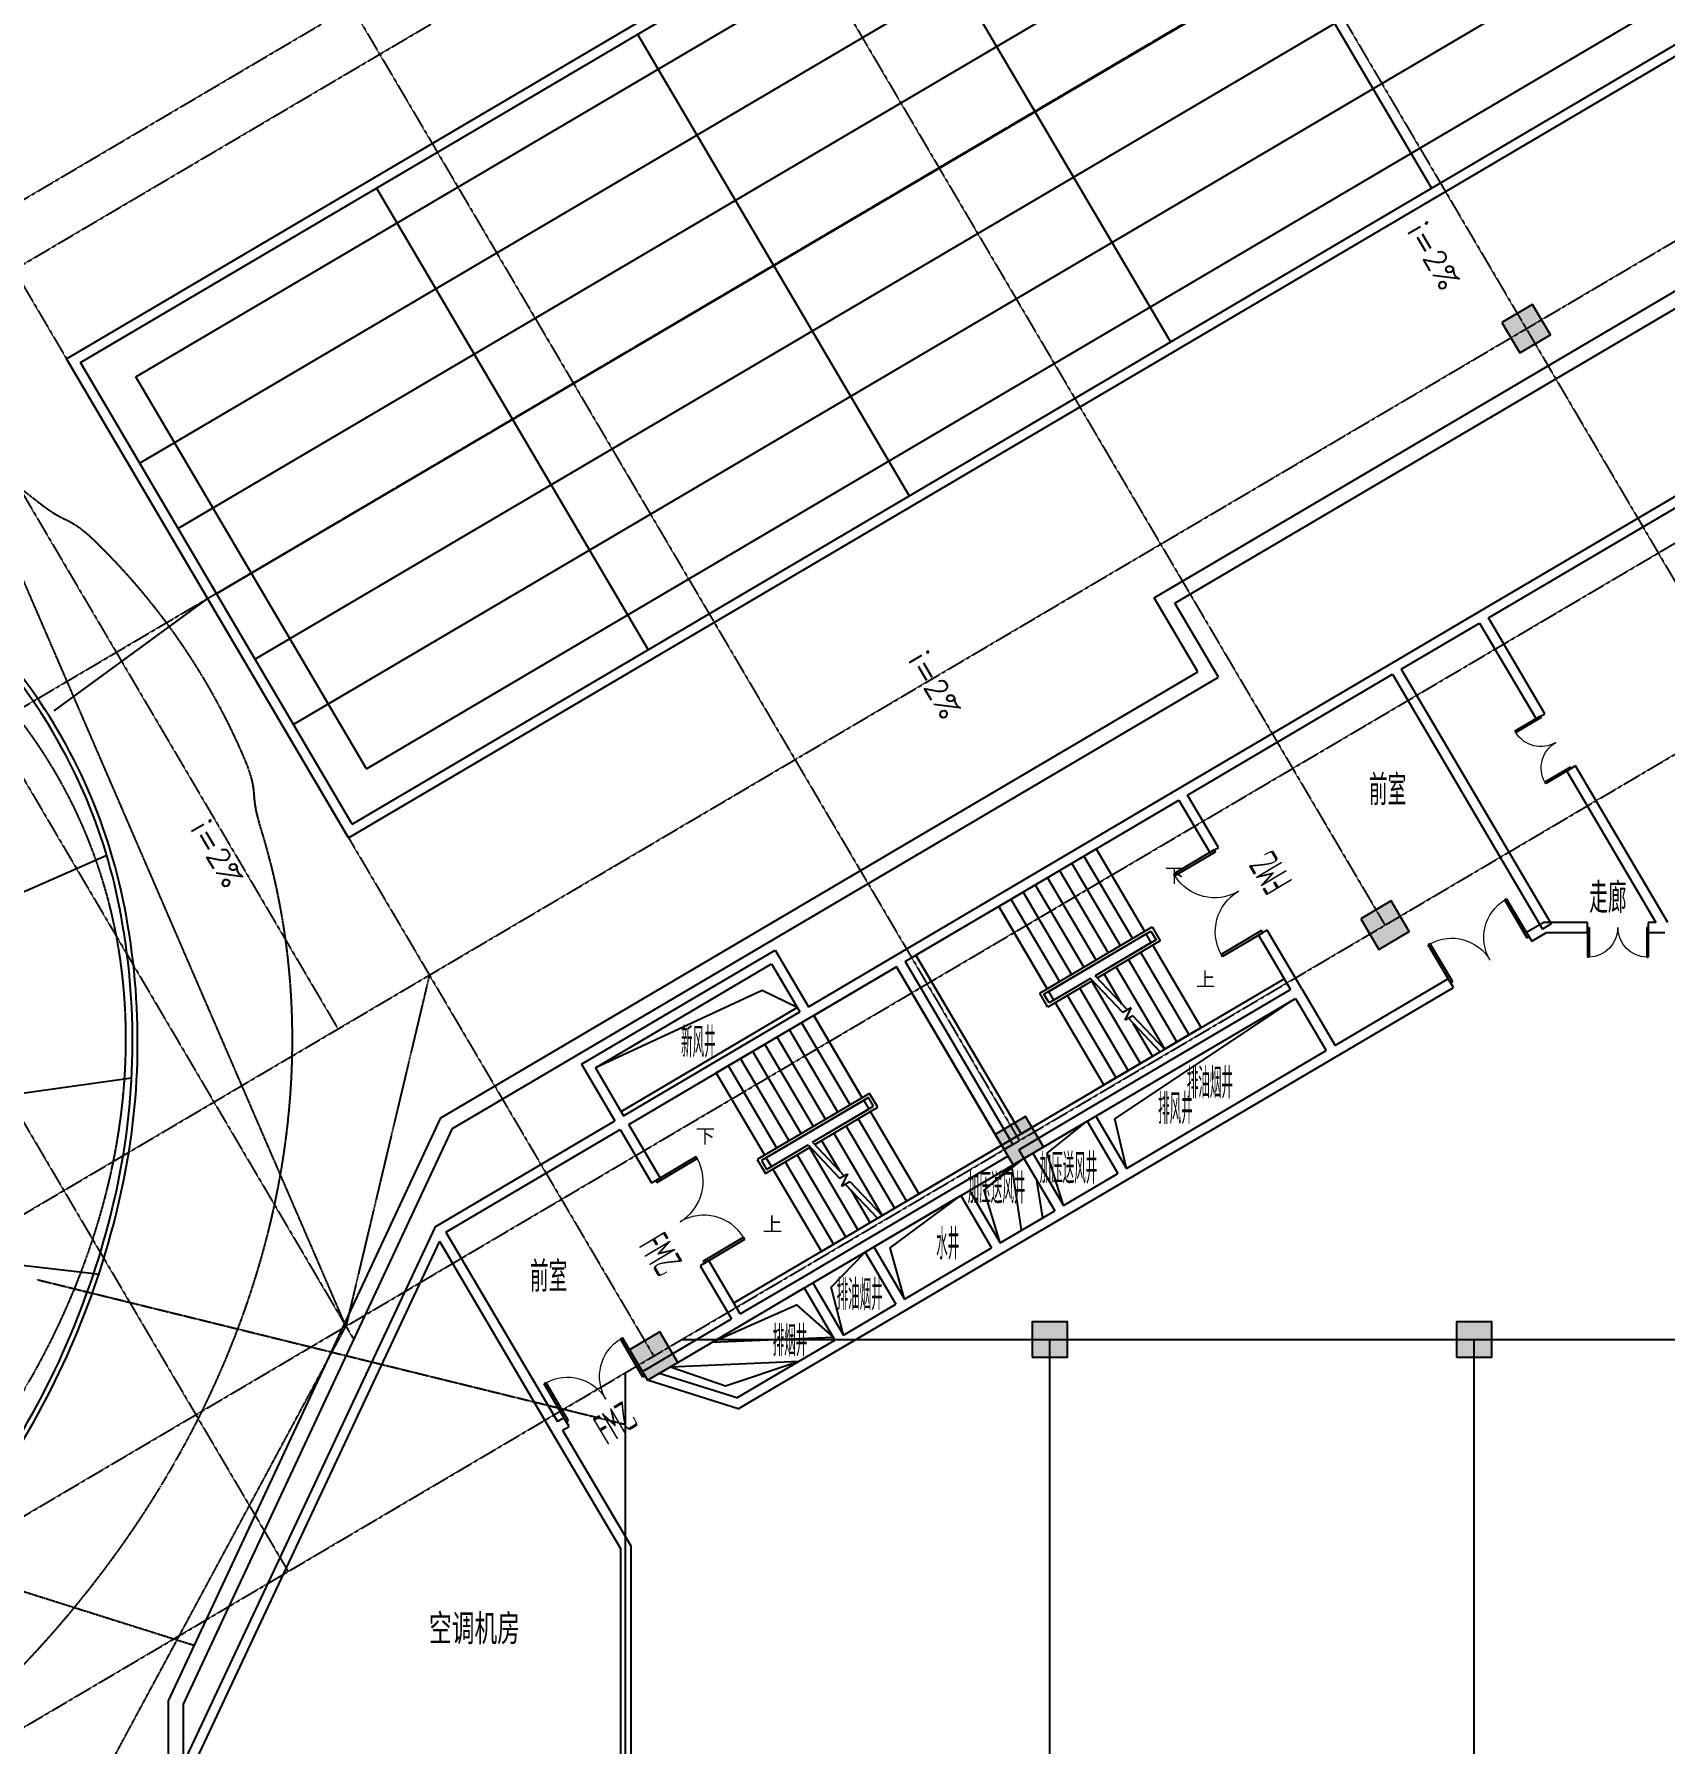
# Model space of a CAD drawing. Header units: metres. Extents: x -728143 to -282297, y 300383 to 505760.
# Drawn here: x -519117 to -486837, y 360524 to 394355 of the extents above; entities that cross this region are included whole.
import ezdxf

# ---------------------------------------------------------------- set-up
doc = ezdxf.new("R2010")
doc.units = ezdxf.units.M
doc.linetypes.add('CENTER2', pattern=[2.541, 1.587, -0.318, 0.318, -0.318])
for name, color, linetype in [('COLUMN', 2, 'Continuous'), ('DOTE', 251, 'CENTER2'), ('J-STAIR', 163, 'Continuous'), ('J-TEXT', 7, 'Continuous'), ('j-WINDOW_TEXT', 7, 'Continuous'), ('PUB_DIM', 3, 'Continuous'), ('PUB_HATCH', 8, 'Continuous'), ('PUB_TEXT', 7, 'Continuous'), ('S-看线', 5, 'Continuous'), ('STAIR', 3, 'Continuous'), ('WALL', 2, 'Continuous'), ('WINDOW', 4, 'Continuous'), ('屋顶', 252, 'Continuous'), ('屋顶排水', 76, 'Continuous'), ('栏杆', 6, 'Continuous')]:
    doc.layers.add(name, color=color, linetype=linetype)
doc.styles.add('_TCH_DIM', font='simplex_.ttf', dxfattribs={"bigfont": 'GBCBIG'})
doc.styles.add('HZ', font='rs', dxfattribs={"width": 0.8, "bigfont": 'hztxt'})
doc.styles.add('mobin', font='ros.shx', dxfattribs={"width": 0.55, "bigfont": 'hzdf2.shx'})
doc.styles.add('探索者', font='tssdeng.shx', dxfattribs={"width": 0.65, "bigfont": 'tssdchn.shx'})

# ---------------------------------------------------------------- blocks, each defined once
blk = doc.blocks.new('$DorLib2D$00000002')
at = {"color": 0}
for p, q in [((-0.5, 0), (-0.5, 0.4875)), ((-0.475, 0.4875), (-0.5, 0.4875)), ((-0.475, 0), (-0.475, 0.4875)), ((0.475, 0), (0.475, 0.4875)), ((0.475, 0.4875), (0.5, 0.4875)), ((0.5, 0), (0.5, 0.4875)), ((-0.5, 0), (-0.475, 0)), ((0.5, 0), (0.475, 0))]:
    blk.add_line(p, q, dxfattribs=at)
at = {"color": 0, "lineweight": 13}
for centre, start, end in [((-0.4875, 0), 0, 88.53072), ((0.4875, 0), 91.46928, 180)]:
    blk.add_arc(centre, 0.4875, start, end, dxfattribs=at)
blk = doc.blocks.new('_FZH')
blk.add_lwpolyline([(-0.5, -0.5), (0.5, -0.5), (0.5, 0.5), (-0.5, 0.5)], close=True)
at = {"layer": 'PUB_HATCH'}
blk.add_solid([(-0.5, -0.5), (0.5, -0.5), (-0.5, 0.5), (0.5, 0.5)], dxfattribs=at)

msp = doc.modelspace()

# ---------------------------------------------------------------- linework, layer by layer
at = {"ltscale": 4, "extrusion": (-1.1827e-23, -1.32164e-09, 1)}
for p, q in [((-518476, 387928, 0), (-467547, 417928, 0)), ((-512892, 378451, 0), (-465698, 406251, 0)), ((-512892, 378451, 0), (-518476, 387928, 0))]:
    msp.add_line(p, q, dxfattribs=at)
at = {"color": 4, "ltscale": 4, "extrusion": (-1.1827e-23, -1.32164e-09, 1)}
for p, q in [((-518202, 387858, 0), (-467514, 417716, 0)), ((-512822, 378724, 0), (-465732, 406463, 0)), ((-512822, 378724, 0), (-518202, 387858, 0))]:
    msp.add_line(p, q, dxfattribs=at)
at = {"color": 250, "ltscale": 4, "extrusion": (-1.1827e-23, -1.32164e-09, 1)}
for p, q in [((-517106, 387574, 0), (-467379, 416867, 0)), ((-512538, 379820, 0), (-465866, 407313, 0)), ((-512538, 379820, 0), (-517106, 387574, 0))]:
    msp.add_line(p, q, dxfattribs=at)
at = {"layer": 'DOTE', "extrusion": (-1.1827e-23, -1.32164e-09, 1)}
for p, q in [((-510595, 424202, 0), (-485140, 380988, 0)), ((-587388, 350991, 0), (-468077, 421272, 0)), ((-586830, 350043, 0), (-467519, 420324, 0)), ((-517833, 419938, 0), (-492377, 376724, 0)), ((-525071, 415675, 0), (-499615, 372461, 0)), ((-582998, 343537, 0), (-466576, 412117, 0)), ((-532308, 411411, 0), (-506853, 368197, 0)), ((-539546, 407148, 0), (-514090, 363934, 0)), ((-578608, 336084, 0), (-465168, 402907, 0)), ((-575994, 331647, 0), (-465524, 396721, 0)), ((-574167, 328545, 0), (-463697, 393619, 0)), ((-523559, 392420, 0), (-513103, 374671, 0)), ((-512945, 368787, 0), (-521927, 389551, 0)), ((-524339, 388130, 0), (-512793, 368528, 0)), ((-511294, 375737, 0), (-512945, 368787, 0)), ((-519064, 369712, 0), (-507409, 366845, 0)), ((-517609, 360127, 0), (-512945, 368787, 0)), ((-506293, 368527, 0), (-321459, 368527, 0)), ((-499009, 312844, 0), (-499009, 368527, 0)), ((-490609, 312844, 0), (-490609, 368527, 0)), ((-507409, 312844, 0), (-507409, 367869, 0)), ((-527583, 366141, 0), (-515959, 362477, 0))]:
    msp.add_line(p, q, dxfattribs=at)
at = {"layer": 'DOTE', "extrusion": (-1.17873e-23, -1.32164e-09, 1)}
msp.add_ellipse((-532292, 371782, 0), major_axis=(13571, 7994, 0), ratio=0.793651, dxfattribs=at)
at = {"layer": 'DOTE', "extrusion": (-2.01106e-23, -1.32164e-09, 1)}
msp.add_open_spline([(-515727, 381539, 0), (-515817, 381691, 0), (-515909, 381841, 0), (-516139, 382197, 0), (-516279, 382402, 0), (-516570, 382803, 0), (-516722, 383000, 0), (-517036, 383385, 0), (-517198, 383573, 0), (-517534, 383940, 0), (-517706, 384119, 0), (-518062, 384467, 0), (-518244, 384637, 0), (-518769, 384877, 0), (-518961, 385037, 0), (-519354, 385346, 0), (-519554, 385495, 0), (-519963, 385784, 0), (-520172, 385923, 0), (-520597, 386190, 0), (-520813, 386318, 0), (-521252, 386564, 0), (-521475, 386681, 0), (-521927, 386905, 0), (-522157, 387012, 0), (-522621, 387214, 0), (-522857, 387309, 0), (-523332, 387489, 0), (-523573, 387574, 0), (-524058, 387731, 0), (-524303, 387805, 0), (-524798, 387940, 0), (-525047, 388002, 0), (-525549, 388115, 0), (-525802, 388166, 0), (-526408, 388275, 0), (-526763, 388327, 0), (-527477, 388410, 0), (-527836, 388442, 0), (-528559, 388484, 0), (-528921, 388494, 0), (-529649, 388495, 0), (-530014, 388485, 0), (-530746, 388444, 0), (-531112, 388414, 0), (-531844, 388333, 0), (-532210, 388283, 0), (-532941, 388163, 0), (-533306, 388093, 0), (-534033, 387935, 0), (-534395, 387846, 0), (-535116, 387649, 0), (-535475, 387541, 0), (-536188, 387307, 0), (-536542, 387181, 0), (-537244, 386911, 0), (-537592, 386767, 0), (-538282, 386462, 0), (-538623, 386301, 0), (-539298, 385962, 0), (-539631, 385784, 0), (-540289, 385412, 0), (-540614, 385218, 0), (-541252, 384814, 0), (-541567, 384604, 0), (-542184, 384170, 0), (-542488, 383945, 0), (-543082, 383482, 0), (-543373, 383243, 0), (-543942, 382752, 0), (-544220, 382499, 0), (-544763, 381982, 0), (-545027, 381717, 0), (-545540, 381175, 0), (-545789, 380898, 0), (-546271, 380332, 0), (-546505, 380044, 0), (-546954, 379457, 0), (-547171, 379158, 0), (-547586, 378551, 0), (-547785, 378243, 0), (-548164, 377618, 0), (-548345, 377301, 0), (-548686, 376660, 0), (-548847, 376335, 0), (-549150, 375679, 0), (-549291, 375348, 0), (-549552, 374680, 0), (-549672, 374343, 0), (-549891, 373664, 0), (-549989, 373322, 0), (-550164, 372635, 0), (-550240, 372290, 0), (-550370, 371597, 0), (-550423, 371249, 0), (-550499, 370610, 0), (-550526, 370318, 0), (-550562, 369735, 0), (-550571, 369443, 0), (-550573, 368861, 0), (-550566, 368571, 0), (-550533, 367991, 0), (-550508, 367703, 0), (-550441, 367128, 0), (-550399, 366842, 0), (-550296, 366274, 0), (-550236, 365992, 0), (-550099, 365432, 0), (-550022, 365155, 0), (-549849, 364607, 0), (-549754, 364335, 0), (-549547, 363799, 0), (-549435, 363535, 0), (-549194, 363014, 0), (-549066, 362758, 0), (-548792, 362254, 0), (-548646, 362006, 0), (-548340, 361521, 0), (-548179, 361284, 0), (-547842, 360819, 0), (-547665, 360593, 0), (-547299, 360151, 0), (-547108, 359936, 0), (-546713, 359518, 0), (-546509, 359315, 0), (-546087, 358922, 0), (-545870, 358733, 0), (-545424, 358366, 0), (-545195, 358190, 0), (-544727, 357851, 0), (-544487, 357689, 0), (-543997, 357378, 0), (-543747, 357230, 0), (-543237, 356948, 0), (-542978, 356814, 0), (-542451, 356561, 0), (-542184, 356442, 0), (-541641, 356219, 0), (-541366, 356115, 0), (-540810, 355921, 0), (-540528, 355832, 0), (-539959, 355668, 0), (-539672, 355593, 0), (-539092, 355459, 0), (-538800, 355400, 0), (-538211, 355295, 0), (-537915, 355250, 0), (-537318, 355175, 0), (-537018, 355145, 0), (-536416, 355100, 0), (-536113, 355084, 0), (-535506, 355068, 0), (-535201, 355067, 0), (-534591, 355079, 0), (-534285, 355092, 0), (-533563, 355140, 0), (-533147, 355181, 0), (-532316, 355287, 0), (-531901, 355354, 0), (-531072, 355511, 0), (-530659, 355602, 0), (-529838, 355809, 0), (-529429, 355925, 0), (-528617, 356180, 0), (-528213, 356319, 0), (-527414, 356621, 0), (-527018, 356784, 0), (-526235, 357131, 0), (-525848, 357316, 0), (-525085, 357707, 0), (-524708, 357913, 0), (-523967, 358346, 0), (-523603, 358573, 0), (-522887, 359047, 0), (-522536, 359294, 0), (-521849, 359806, 0), (-521514, 360071, 0), (-520858, 360620, 0), (-520539, 360903, 0), (-519918, 361485, 0), (-519616, 361785, 0), (-519032, 362400, 0), (-518750, 362715, 0), (-518206, 363360, 0), (-517944, 363690, 0), (-517443, 364362, 0), (-517203, 364705, 0), (-516746, 365402, 0), (-516530, 365757, 0), (-516121, 366476, 0), (-515928, 366841, 0), (-515569, 367581, 0), (-515402, 367955, 0), (-515095, 368711, 0), (-514955, 369093, 0), (-514725, 369797, 0), (-514630, 370119, 0), (-514459, 370764, 0), (-514384, 371089, 0), (-514253, 371740, 0), (-514198, 372067, 0), (-514109, 372722, 0), (-514075, 373050, 0), (-514027, 373706, 0), (-514014, 374034, 0), (-514010, 374689, 0), (-514018, 375016, 0), (-514054, 375610, 0), (-514078, 375877, 0), (-514140, 376410, 0), (-514179, 376675, 0), (-514271, 377201, 0), (-514324, 377463, 0), (-514447, 377983, 0), (-514516, 378241, 0), (-514668, 378751, 0), (-514752, 379004, 0), (-514783, 379593, 0), (-514882, 379841, 0), (-515093, 380329, 0), (-515206, 380569, 0), (-515447, 381044, 0), (-515574, 381277, 0), (-515714, 381517, 0), (-515721, 381528, 0), (-515727, 381539, 0)], degree=3, knots=[0, 0, 0, 0, 0.031679, 0.031679, 0.076349, 0.076349, 0.121018, 0.121018, 0.165688, 0.165688, 0.210358, 0.210358, 0.255027, 0.255027, 0.299697, 0.299697, 0.344366, 0.344366, 0.389036, 0.389036, 0.433705, 0.433705, 0.478375, 0.478375, 0.523045, 0.523045, 0.567714, 0.567714, 0.612384, 0.612384, 0.657053, 0.657053, 0.701723, 0.701723, 0.746392, 0.746392, 0.808111, 0.808111, 0.86983, 0.86983, 0.931548, 0.931548, 0.993267, 0.993267, 1.054986, 1.054986, 1.116704, 1.116704, 1.178423, 1.178423, 1.240141, 1.240141, 1.30186, 1.30186, 1.363579, 1.363579, 1.425297, 1.425297, 1.487016, 1.487016, 1.548735, 1.548735, 1.610453, 1.610453, 1.672172, 1.672172, 1.733891, 1.733891, 1.795609, 1.795609, 1.857328, 1.857328, 1.919046, 1.919046, 1.980765, 1.980765, 2.042484, 2.042484, 2.104202, 2.104202, 2.165921, 2.165921, 2.22764, 2.22764, 2.289358, 2.289358, 2.351077, 2.351077, 2.412796, 2.412796, 2.474514, 2.474514, 2.536233, 2.536233, 2.597951, 2.597951, 2.649604, 2.649604, 2.701257, 2.701257, 2.752909, 2.752909, 2.804562, 2.804562, 2.856214, 2.856214, 2.907867, 2.907867, 2.959519, 2.959519, 3.011172, 3.011172, 3.062825, 3.062825, 3.114477, 3.114477, 3.16613, 3.16613, 3.217782, 3.217782, 3.269435, 3.269435, 3.321088, 3.321088, 3.37274, 3.37274, 3.424393, 3.424393, 3.476045, 3.476045, 3.527698, 3.527698, 3.57935, 3.57935, 3.631003, 3.631003, 3.682656, 3.682656, 3.734308, 3.734308, 3.785961, 3.785961, 3.837613, 3.837613, 3.889266, 3.889266, 3.940918, 3.940918, 3.992571, 3.992571, 4.044224, 4.044224, 4.095876, 4.095876, 4.147529, 4.147529, 4.217624, 4.217624, 4.287719, 4.287719, 4.357815, 4.357815, 4.42791, 4.42791, 4.498005, 4.498005, 4.568101, 4.568101, 4.638196, 4.638196, 4.708291, 4.708291, 4.778387, 4.778387, 4.848482, 4.848482, 4.918577, 4.918577, 4.988673, 4.988673, 5.058768, 5.058768, 5.128863, 5.128863, 5.198959, 5.198959, 5.269054, 5.269054, 5.339149, 5.339149, 5.409245, 5.409245, 5.47934, 5.47934, 5.549435, 5.549435, 5.607532, 5.607532, 5.66563, 5.66563, 5.723727, 5.723727, 5.781824, 5.781824, 5.839921, 5.839921, 5.898018, 5.898018, 5.945878, 5.945878, 5.993738, 5.993738, 6.041598, 6.041598, 6.089458, 6.089458, 6.137319, 6.137319, 6.185179, 6.185179, 6.233039, 6.233039, 6.280899, 6.280899, 6.283185, 6.283185, 6.283185, 6.283185], dxfattribs=at)
at = {"layer": 'J-STAIR', "ltscale": 4, "extrusion": (-1.1827e-23, -1.32164e-09, 1), "elevation": 0}
for points in [[(-498742, 371176), (-499063, 372213), (-498274, 372844)], [(-499992, 370440), (-500312, 371477), (-499524, 372108)]]:
    msp.add_lwpolyline(points, dxfattribs=at)
at = {"layer": 'PUB_DIM', "extrusion": (-1.1827e-23, -1.32164e-09, 1), "elevation": 0}
for points in [[(-496819, 377696, 0, 0, 0), (-499784, 375949, 0, 0, 0), (-498693, 374096, 0, 0, 0), (-497908, 374558, 80, 0, 0), (-497650, 374710, 0, 0, 0)], [(-496203, 375636, 0, 0, 0), (-496866, 375246, 80, 0, 0), (-497124, 375093, 0, 0, 0)], [(-505600, 372639, 0, 0, 0), (-502634, 374386, 0, 0, 0), (-501543, 372533, 0, 0, 0), (-502327, 372071, 80, 0, 0), (-502586, 371918, 0, 0, 0)], [(-504262, 370889, 0, 0, 0), (-503599, 371279, 80, 0, 0), (-503341, 371431, 0, 0, 0)]]:
    msp.add_lwpolyline(points, format="xyseb", dxfattribs=at)
at = {"layer": 'S-看线', "ltscale": 4, "extrusion": (-1.1827e-23, -1.32164e-09, 1)}
for p, q in [((-499707, 372813, 0), (-501661, 376130, 0)), ((-505255, 369255, 0), (-494375, 375663, 0)), ((-505026, 368867, 0), (-494147, 375275, 0)), ((-507500, 373039, 0), (-504010, 375095, 0)), ((-499570, 370688, 0), (-499765, 371966, 0)), ((-499152, 370934, 0), (-499266, 371671, 0)), ((-505698, 368471, 0), (-503301, 368572, 0)), ((-506522, 367986, 0), (-503976, 368093, 0))]:
    msp.add_line(p, q, dxfattribs=at)
at = {"layer": 'S-看线', "ltscale": 4, "extrusion": (-1.1827e-23, -1.32164e-09, 1), "elevation": 0}
for points in [[(-504010, 375095), (-504705, 375432), (-508007, 373901)], [(-497493, 371912), (-497727, 372892), (-494147, 375275)], [(-498742, 371176), (-499063, 372213), (-498274, 372844)], [(-499992, 370440), (-500312, 371477), (-499765, 371966)], [(-501887, 369323), (-502174, 370336), (-500773, 371372)], [(-503093, 368613), (-503341, 369560), (-502668, 370256)], [(-505698, 368471), (-504028, 369209), (-503301, 368572)], [(-506522, 367986), (-505433, 367606), (-503976, 368093)]]:
    msp.add_lwpolyline(points, dxfattribs=at)
at = {"layer": 'STAIR', "extrusion": (-1.1827e-23, -1.32164e-09, 1)}
for p, q in [((-500023, 377095, 0), (-498093, 378232, 0)), ((-498576, 377947, 0), (-497617, 376319, 0)), ((-498335, 378089, 0), (-497375, 376461, 0)), ((-498093, 378232, 0), (-497134, 376603, 0)), ((-499058, 377663, 0), (-498099, 376035, 0)), ((-498817, 377805, 0), (-497858, 376177, 0)), ((-499782, 377237, 0), (-498823, 375608, 0)), ((-499541, 377379, 0), (-498582, 375750, 0)), ((-499300, 377521, 0), (-498340, 375893, 0)), ((-500023, 377095, 0), (-501661, 376130, 0)), ((-500023, 377095, 0), (-499064, 375466, 0)), ((-499064, 375466, 0), (-500023, 377095, 0)), ((-499211, 375380, 0), (-496988, 376689, 0)), ((-499129, 375359, 0), (-497009, 376607, 0)), ((-499034, 375414, 0), (-497104, 376551, 0)), ((-497002, 376379, 0), (-497104, 376551, 0)), ((-497009, 376607, 0), (-496907, 376435, 0)), ((-496988, 376689, 0), (-496825, 376414, 0)), ((-496907, 376435, 0), (-498116, 375723, 0)), ((-497002, 376379, 0), (-498116, 375723, 0)), ((-496825, 376414, 0), (-498074, 375678, 0)), ((-496013, 374699, 0), (-496972, 376327, 0)), ((-502048, 375902, 0), (-503685, 374938, 0)), ((-499967, 372369, 0), (-502048, 375902, 0)), ((-501661, 376130, 0), (-499580, 372598, 0)), ((-496736, 374273, 0), (-497696, 375901, 0)), ((-496495, 374415, 0), (-497454, 376043, 0)), ((-496254, 374557, 0), (-497213, 376185, 0)), ((-498162, 375626, 0), (-499048, 375104, 0)), ((-498204, 375671, 0), (-499027, 375186, 0)), ((-498204, 375671, 0), (-498932, 375242, 0)), ((-497566, 374997, 0), (-498204, 375671, 0)), ((-497219, 373988, 0), (-498178, 375617, 0)), ((-497475, 375046, 0), (-498116, 375723, 0)), ((-497586, 375163, 0), (-497937, 375759, 0)), ((-499048, 375104, 0), (-499211, 375380, 0)), ((-499027, 375186, 0), (-499129, 375359, 0)), ((-498932, 375242, 0), (-499034, 375414, 0)), ((-497943, 373562, 0), (-498902, 375190, 0)), ((-497943, 373562, 0), (-498902, 375190, 0)), ((-497701, 373704, 0), (-498661, 375333, 0)), ((-497460, 373846, 0), (-498419, 375475, 0)), ((-503685, 374938, 0), (-505615, 373801, 0)), ((-502726, 373309, 0), (-503685, 374938, 0)), ((-503685, 374938, 0), (-502726, 373309, 0)), ((-497402, 375086, 0), (-497566, 374997, 0)), ((-497522, 374845, 0), (-497402, 375086, 0)), ((-497365, 374930, 0), (-497522, 374845, 0)), ((-496829, 374218, 0), (-497456, 374881, 0)), ((-496740, 374270, 0), (-497365, 374930, 0)), ((-503450, 372883, 0), (-504409, 374511, 0)), ((-503209, 373025, 0), (-504168, 374653, 0)), ((-502967, 373167, 0), (-503927, 374795, 0)), ((-496978, 374130, 0), (-497359, 374778, 0)), ((-496013, 374699, 0), (-496740, 374270, 0)), ((-503932, 372599, 0), (-504892, 374227, 0)), ((-503691, 372741, 0), (-504650, 374369, 0)), ((-496829, 374218, 0), (-497943, 373562, 0)), ((-504415, 372314, 0), (-505374, 373943, 0)), ((-504174, 372456, 0), (-505133, 374085, 0)), ((-504656, 372172, 0), (-505615, 373801, 0)), ((-499580, 372598, 0), (-497943, 373562, 0)), ((-502580, 373395, 0), (-504803, 372086, 0)), ((-502601, 373313, 0), (-504720, 372065, 0)), ((-502696, 373257, 0), (-504626, 372120, 0)), ((-502696, 373257, 0), (-502594, 373085, 0)), ((-502499, 373141, 0), (-502601, 373313, 0)), ((-502417, 373120, 0), (-502580, 373395, 0)), ((-503708, 372429, 0), (-502499, 373141, 0)), ((-503708, 372429, 0), (-502594, 373085, 0)), ((-503666, 372384, 0), (-502417, 373120, 0)), ((-502805, 372891, 0), (-501846, 371263, 0)), ((-502564, 373033, 0), (-501604, 371405, 0)), ((-502564, 373033, 0), (-501604, 371405, 0)), ((-503287, 372607, 0), (-502328, 370979, 0)), ((-503046, 372749, 0), (-502087, 371121, 0)), ((-504640, 371810, 0), (-503754, 372332, 0)), ((-504619, 371892, 0), (-503796, 372377, 0)), ((-504524, 371948, 0), (-503796, 372377, 0)), ((-504011, 372181, 0), (-503052, 370552, 0)), ((-503796, 372377, 0), (-503172, 371717, 0)), ((-503770, 372323, 0), (-502811, 370694, 0)), ((-503708, 372429, 0), (-503081, 371766, 0)), ((-503529, 372465, 0), (-503178, 371869, 0)), ((-501604, 371405, 0), (-499967, 372369, 0)), ((-504803, 372086, 0), (-504640, 371810, 0)), ((-504720, 372065, 0), (-504619, 371892, 0)), ((-504524, 371948, 0), (-504626, 372120, 0)), ((-504494, 371896, 0), (-503534, 370268, 0)), ((-504252, 372039, 0), (-503293, 370410, 0)), ((-503172, 371717, 0), (-503015, 371802, 0)), ((-503015, 371802, 0), (-503135, 371561, 0)), ((-503135, 371561, 0), (-502971, 371650, 0)), ((-503062, 371601, 0), (-502421, 370924, 0)), ((-502971, 371650, 0), (-502332, 370976, 0)), ((-502951, 371484, 0), (-502569, 370836, 0)), ((-502332, 370976, 0), (-501604, 371405, 0)), ((-503534, 370268, 0), (-502421, 370924, 0))]:
    msp.add_line(p, q, dxfattribs=at)
at = {"layer": 'WALL', "extrusion": (-1.1827e-23, -1.32164e-09, 1)}
for p, q in [((-490518, 382926, 0), (-482010, 387938, 0)), ((-490330, 382805, 0), (-482059, 387677, 0)), ((-492241, 381911, 0), (-490518, 382926, 0)), ((-492053, 381789, 0), (-490503, 382703, 0)), ((-490503, 382703, 0), (-489385, 380806, 0)), ((-489213, 380908, 0), (-490330, 382805, 0)), ((-496472, 379419, 0), (-492241, 381911, 0)), ((-496284, 379297, 0), (-492226, 381688, 0)), ((-492226, 381688, 0), (-489257, 376647, 0)), ((-492053, 381789, 0), (-489084, 376749, 0)), ((-489385, 380806, 0), (-489213, 380908, 0)), ((-488604, 379874, 0), (-488776, 379772, 0)), ((-488776, 379772, 0), (-487012, 376777, 0)), ((-486780, 376777, 0), (-488604, 379874, 0)), ((-502064, 376125, 0), (-496472, 379419, 0)), ((-495675, 378263, 0), (-496284, 379297, 0)), ((-501876, 376003, 0), (-496456, 379196, 0)), ((-496456, 379196, 0), (-495847, 378162, 0)), ((-495847, 378162, 0), (-495675, 378263, 0)), ((-494711, 376626, 0), (-494883, 376525, 0)), ((-494025, 375463, 0), (-494711, 376626, 0)), ((-489234, 376777, 0), (-489573, 376577, 0)), ((-489573, 376577, 0), (-489472, 376405, 0)), ((-489472, 376405, 0), (-489179, 376577, 0)), ((-489084, 376749, 0), (-489257, 376647, 0)), ((-488366, 376777, 0), (-489234, 376777, 0)), ((-489179, 376577, 0), (-488366, 376577, 0)), ((-488366, 376577, 0), (-488366, 376777, 0)), ((-487012, 376777, 0), (-487166, 376777, 0)), ((-487166, 376777, 0), (-487166, 376577, 0)), ((-487166, 376577, 0), (-486837, 376577, 0)), ((-508281, 373971, 0), (-504447, 376230, 0)), ((-504447, 376230, 0), (-503787, 375110, 0)), ((-494883, 376525, 0), (-494249, 375448, 0)), ((-508007, 373901, 0), (-504518, 375956, 0)), ((-504518, 375956, 0), (-503959, 375008, 0)), ((-503787, 375110, 0), (-502064, 376125, 0)), ((-503685, 374938, 0), (-502048, 375902, 0)), ((-502048, 375902, 0), (-499917, 372283, 0)), ((-501876, 376003, 0), (-499744, 372385, 0)), ((-491124, 375663, 0), (-493366, 374343, 0)), ((-491023, 375491, 0), (-491124, 375663, 0)), ((-498290, 373067, 0), (-494249, 375448, 0)), ((-498102, 372946, 0), (-494147, 375275, 0)), ((-494147, 375275, 0), (-493538, 374242, 0)), ((-494025, 375463, 0), (-493366, 374343, 0)), ((-493350, 374120, 0), (-491023, 375491, 0)), ((-507449, 372953, 0), (-503959, 375008, 0)), ((-503685, 374938, 0), (-503858, 374836, 0)), ((-503685, 374938, 0), (-503685, 374938, 0)), ((-507347, 372780, 0), (-503858, 374836, 0)), ((-503858, 374836, 0), (-503858, 374836, 0)), ((-497493, 371912, 0), (-493538, 374242, 0)), ((-508281, 373971, 0), (-507621, 372851, 0)), ((-508007, 373901, 0), (-507449, 372953, 0)), ((-497477, 371689, 0), (-493350, 374120, 0)), ((-511180, 370755, 0), (-507621, 372851, 0)), ((-499625, 372281, 0), (-498290, 373067, 0)), ((-499351, 372210, 0), (-498274, 372844, 0)), ((-498274, 372844, 0), (-497665, 371810, 0)), ((-498102, 372946, 0), (-497493, 371912, 0)), ((-510966, 370649, 0), (-507520, 372679, 0)), ((-507520, 372679, 0), (-506898, 371623, 0)), ((-506726, 371725, 0), (-507347, 372780, 0)), ((-500788, 371596, 0), (-499840, 372154, 0)), ((-499744, 372385, 0), (-499917, 372283, 0)), ((-499840, 372154, 0), (-499739, 371982, 0)), ((-499625, 372281, 0), (-498914, 371074, 0)), ((-499351, 372210, 0), (-498742, 371176, 0)), ((-500601, 371474, 0), (-499739, 371982, 0)), ((-498742, 371176, 0), (-497665, 371810, 0)), ((-506898, 371623, 0), (-506726, 371725, 0)), ((-502684, 370479, 0), (-500788, 371596, 0)), ((-500601, 371474, 0), (-499992, 370440, 0)), ((-498727, 370953, 0), (-497477, 371689, 0)), ((-502496, 370357, 0), (-500773, 371372, 0)), ((-500773, 371372, 0), (-500164, 370339, 0)), ((-499992, 370440, 0), (-498914, 371074, 0)), ((-499976, 370217, 0), (-498727, 370953, 0)), ((-511180, 370755, 0), (-516159, 360149, 0)), ((-511093, 370470, 0), (-515902, 360227, 0)), ((-511093, 370470, 0), (-508880, 366713, 0)), ((-510966, 370649, 0), (-508758, 366901, 0)), ((-503890, 369768, 0), (-502684, 370479, 0)), ((-503702, 369647, 0), (-502668, 370256, 0)), ((-502668, 370256, 0), (-502059, 369222, 0)), ((-502496, 370357, 0), (-501887, 369323, 0)), ((-501887, 369323, 0), (-500164, 370339, 0)), ((-501872, 369100, 0), (-499976, 370217, 0)), ((-505761, 370088, 0), (-505934, 369986, 0)), ((-505934, 369986, 0), (-505312, 368931, 0)), ((-505139, 369032, 0), (-505761, 370088, 0)), ((-505139, 369032, 0), (-503890, 369768, 0)), ((-505124, 368809, 0), (-503875, 369545, 0)), ((-503875, 369545, 0), (-503266, 368511, 0)), ((-503702, 369647, 0), (-503093, 368613, 0)), ((-503093, 368613, 0), (-502059, 369222, 0)), ((-503078, 368390, 0), (-501872, 369100, 0)), ((-507029, 367919, 0), (-505312, 368931, 0)), ((-506745, 367855, 0), (-505124, 368809, 0)), ((-505205, 367369, 0), (-503266, 368511, 0)), ((-505180, 367152, 0), (-503078, 368390, 0)), ((-507029, 367919, 0), (-507078, 367890, 0)), ((-507078, 367890, 0), (-506977, 367718, 0)), ((-505205, 367369, 0), (-506745, 367855, 0)), ((-505180, 367152, 0), (-506977, 367718, 0)), ((-508629, 366977, 0), (-508758, 366901, 0)), ((-508657, 366728, 0), (-508528, 366805, 0)), ((-508528, 366805, 0), (-508629, 366977, 0)), ((-508880, 366713, 0), (-507509, 364387, 0)), ((-508657, 366728, 0), (-507309, 364441, 0)), ((-507509, 364387, 0), (-507509, 360127, 0)), ((-507309, 364441, 0), (-507309, 360127, 0))]:
    msp.add_line(p, q, dxfattribs=at)
at = {"layer": '屋顶', "extrusion": (-1.1827e-23, -1.32164e-09, 1)}
for p, q in [((-467114, 415252, 0), (-517027, 385864, 0)), ((-466862, 413660, 0), (-516266, 384572, 0)), ((-466610, 412068, 0), (-515505, 383279, 0)), ((-466358, 410475, 0), (-514743, 381987, 0)), ((-466107, 408883, 0), (-513982, 380694, 0)), ((-496833, 400445, 0), (-491455, 391311, 0)), ((-502003, 397400, 0), (-496625, 388266, 0)), ((-507172, 394355, 0), (-501794, 385220, 0)), ((-512342, 391309, 0), (-506964, 382175, 0)), ((-527645, 373738, 0), (-517682, 378107, 0)), ((-528539, 372113, 0), (-517188, 373703, 0)), ((-529498, 371168, 0), (-517817, 369821, 0))]:
    msp.add_line(p, q, dxfattribs=at)
at = {"layer": '屋顶排水', "ltscale": 4, "extrusion": (-1.1827e-23, -1.32164e-09, 1)}
for p, q in [((-496947, 383200, 0), (-465024, 402005, 0)), ((-496536, 383094, 0), (-464973, 401686, 0)), ((-515684, 383190, 0), (-518726, 380964, 0)), ((-496084, 381736, 0), (-496947, 383200, 0)), ((-495674, 381630, 0), (-496536, 383094, 0)), ((-511069, 372909, 0), (-496084, 381736, 0)), ((-510837, 372698, 0), (-495674, 381630, 0)), ((-516459, 361376, 0), (-511069, 372909, 0)), ((-516459, 361376, 0), (-511069, 372909, 0)), ((-516159, 361309, 0), (-510837, 372698, 0)), ((-516159, 361309, 0), (-510837, 372698, 0)), ((-516459, 345527, 0), (-516459, 361376, 0)), ((-516159, 345527, 0), (-516159, 361309, 0))]:
    msp.add_line(p, q, dxfattribs=at)
at = {"layer": '屋顶排水', "ltscale": 4, "extrusion": (-1.1827e-23, -1.32164e-09, 1), "elevation": 0}
for points in [[(-576069, 368568), (-563187, 376156), (-564380, 378181), (-561882, 379653), (-560689, 377628), (-505286, 410263), (-506479, 412288), (-503980, 413760), (-502788, 411735), (-469658, 431251)], [(-575658, 368462), (-562777, 376050), (-563969, 378075), (-561988, 379242), (-560795, 377217), (-504876, 410157), (-506068, 412182), (-504087, 413349), (-502894, 411324), (-469607, 430932)], [(-516459, 345527), (-516459, 361376)]]:
    msp.add_lwpolyline(points, dxfattribs=at)
for points in [[(-492314, 390717, 0, 0, 0), (-491396, 389158, 120, 0, 0), (-491167, 388770, 0, 0, 0)], [(-502189, 382228, 0, 0, 0), (-501271, 380669, 120, 0, 0), (-501043, 380281, 0, 0, 0)], [(-516395, 378888, 0, 0, 0), (-515477, 377329, 120, 0, 0), (-515248, 376941, 0, 0, 0)], [(-520921, 361261, 0, 0, 0), (-519112, 361261, 120, 0, 0), (-518662, 361261, 0, 0, 0)]]:
    msp.add_lwpolyline(points, format="xyseb", dxfattribs=at)
at = {"layer": '栏杆', "ltscale": 1.5, "extrusion": (-1.1827e-23, -1.32164e-09, 1), "elevation": 0}
for points in [[(-544840, 361475, 0.119192), (-540737, 358334, 0.104795), (-535120, 357154, 0.0893), (-529379, 358197, 0.080764), (-523845, 361358, 0.080764), (-519599, 366109, 0.0893), (-517379, 371506, 0.104795), (-517361, 377246, 0.119192), (-519576, 381914, 0.119192), (-523679, 385054, 0.104795), (-529295, 386235, 0.0893), (-535037, 385192, 0.080764), (-540570, 382031, 0.064757), (-544103, 378323, 0.0893)], [(-544762, 361538, 0.119192), (-540697, 358426, 0.104795), (-535121, 357254, 0.0893), (-529414, 358290, 0.080764), (-523908, 361435, 0.080764), (-519683, 366163, 0.0893), (-517477, 371527, 0.104795), (-517459, 377225, 0.119192), (-519654, 381851, 0.119192), (-523719, 384963, 0.104795), (-529295, 386135, 0.0893), (-535002, 385098, 0.080764), (-540507, 381953, 0.064634), (-544017, 378272, 0.0893)]]:
    msp.add_lwpolyline(points, format="xyb", dxfattribs=at)

# ---------------------------------------------------------------- block references
at = {"layer": 'COLUMN', "extrusion": (-1.1827e-23, -1.32164e-09, 1)}
for p, xscale, yscale, zscale, rotation in [((-489581, 388527, 0), 700.0000000000312, 700, 700.000000000196, 300.5006742856411), ((-492377, 376724, 0), 700.0000000002674, 700.0000000004657, 700.0000000004324, 300.5006742856739), ((-499615, 372461, 0), 699.9999999997013, 700.0000000004657, 700.0000000004324, 300.5006742857454), ((-490609, 368527, 0), 700, 700, 700, 359.9999999999619), ((-506853, 368197, 0), 700.0000000003389, 699.9999999995343, 699.9999999996298, 300.500674285759)]:
    msp.add_blockref('_FZH', p, dxfattribs=dict(at, xscale=xscale, yscale=yscale, zscale=zscale, rotation=rotation))
at = {"layer": 'COLUMN', "extrusion": (-1.1827e-23, -1.32164e-09, 1), "xscale": 700, "yscale": 700, "zscale": 700}
msp.add_blockref('_FZH', (-499009, 368527, 0), dxfattribs=at)
at = {"layer": 'WINDOW', "extrusion": (-1.1827e-23, -1.32164e-09, 1)}
for p, xscale, yscale, zscale, rotation in [((-488995, 380340, 0), 1200.0000000001, -1200, 1200, 300.5006742856887), ((-495279, 377394, 0), 1899.999999999822, -1900, 1900, 300.5006742852956), ((-490298, 376034, 0), -1799.999999999895, 1800, -1800, 30.50067450477081), ((-487766, 376677, 0), -1200, 1200, -1200, 180.0000000000222), ((-506330, 370856, 0), 1900.000000000135, 1900, 1900, 300.500674285284), ((-507803, 367347, 0), -1800.000000000015, 1800, -1800, 30.5006877221731)]:
    msp.add_blockref('$DorLib2D$00000002', p, dxfattribs=dict(at, xscale=xscale, yscale=yscale, zscale=zscale, rotation=rotation))

# ---------------------------------------------------------------- texts
at = {"layer": 'J-TEXT', "extrusion": (-1.1827e-23, -1.32164e-09, 1), "style": 'mobin'}
for s, width, p in [('前室', 0.65, (-492696, 379098, 0)), ('走廊', 0.65, (-488333, 376964, 0)), ('新风井', 0.4, (-506311, 374104, -3000)), ('排油烟井', 0.4, (-496300, 373297, 0)), ('排风井', 0.4, (-496867, 372788, -3000)), ('加压送风井', 0.4, (-499212, 371609, 0)), ('加压送风井', 0.4, (-500635, 371213, 0)), ('水井', 0.4, (-501260, 370110, 0)), ('前室', 0.65, (-509303, 369469, 0)), ('排油烟井', 0.4, (-503232, 369106, 0)), ('排烟井', 0.4, (-504497, 368195, 0))]:
    msp.add_text(s, height=600, dxfattribs=dict(at, width=width)).set_placement(p)
at = {"layer": 'j-WINDOW_TEXT', "color": 150, "extrusion": (-1.1827e-23, -1.32164e-09, 1), "style": '探索者', "width": 0.5}
for rotation, p in [(120.8181, (-494192, 377593, 0)), (300.8181, (-507164, 370382, 0)), (30.8181, (-507781, 366424, 0))]:
    msp.add_text('FM乙', height=600, rotation=rotation, dxfattribs=at).set_placement(p)
at = {"layer": 'PUB_TEXT', "extrusion": (-1.1827e-23, -1.32164e-09, 1), "style": '_TCH_DIM'}
for p in [(-491955, 390466, 0), (-501831, 381977, 0), (-516037, 378637, 0)]:
    msp.add_text('i=2%', height=421.4, rotation=300.5007, dxfattribs=at).set_placement(p)
for s, p in [('下', (-496732, 377571, 0)), ('上', (-496117, 375512, 0)), ('下', (-506023, 372413, 0)), ('上', (-504693, 370663, 0))]:
    msp.add_text(s, height=281, dxfattribs=at).set_placement(p)
at = {"layer": 'PUB_TEXT', "extrusion": (-1.1827e-23, -1.32164e-09, 1), "style": 'HZ', "width": 0.75}
msp.add_text('空调机房', height=600, dxfattribs=at).set_placement((-511301, 362493, 0))

doc.saveas('drawing.dxf')
